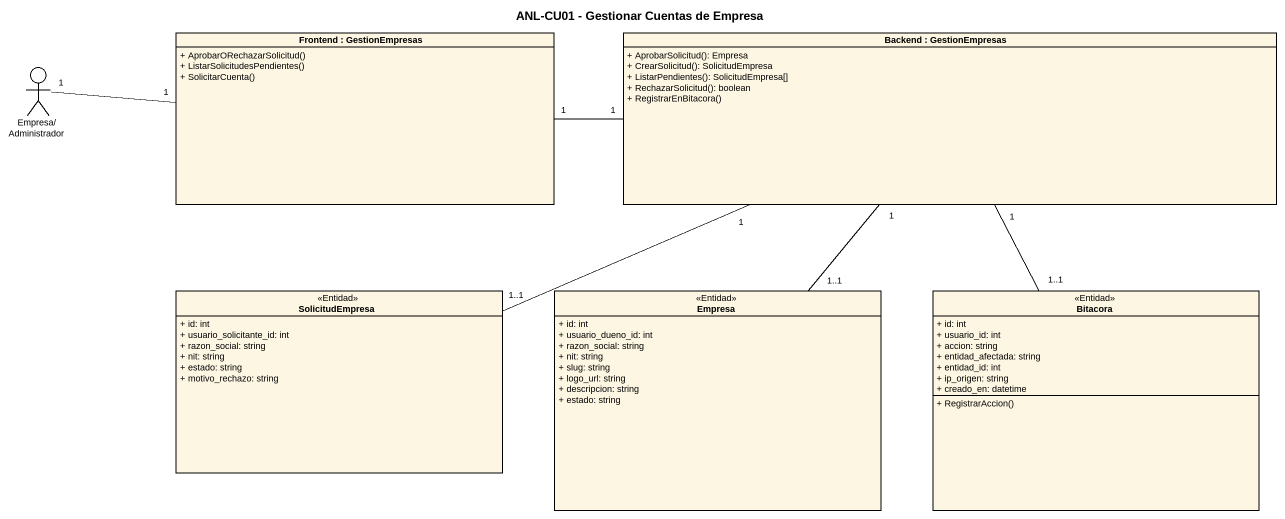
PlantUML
@startuml
title ANL-CU01 - Gestionar Cuentas de Empresa
allowmixing
hide circle
hide empty members
skinparam classAttributeIconSize 0
class "Frontend : GestionEmpresas" as Frontend_GestionEmpresas {
  + AprobarORechazarSolicitud()
  + ListarSolicitudesPendientes()
  + SolicitarCuenta()
}
class "Backend : GestionEmpresas" as Backend_GestionEmpresas {
  + AprobarSolicitud(): Empresa
  + CrearSolicitud(): SolicitudEmpresa
  + ListarPendientes(): SolicitudEmpresa[]
  + RechazarSolicitud(): boolean
  + RegistrarEnBitacora()
}
actor "Empresa/Administrador" as Empresa_Administrador
class SolicitudEmpresa <<Entidad>> {
  + id: int
  + usuario_solicitante_id: int
  + razon_social: string
  + nit: string
  + estado: string
  + motivo_rechazo: string
}
class Empresa <<Entidad>> {
  + id: int
  + usuario_dueno_id: int
  + razon_social: string
  + nit: string
  + slug: string
  + logo_url: string
  + descripcion: string
  + estado: string
}
class Bitacora <<Entidad>> {
  + id: int
  + usuario_id: int
  + accion: string
  + entidad_afectada: string
  + entidad_id: int
  + ip_origen: string
  + creado_en: datetime
  + RegistrarAccion()
}
Frontend_GestionEmpresas "1" -right- "1" Backend_GestionEmpresas
Backend_GestionEmpresas "1" -left- "1..1" SolicitudEmpresa
Backend_GestionEmpresas "1" -- "1..1" Empresa
Backend_GestionEmpresas "1" -- "1..1" Bitacora
Empresa_Administrador "1" -right- "1" Frontend_GestionEmpresas
@enduml
